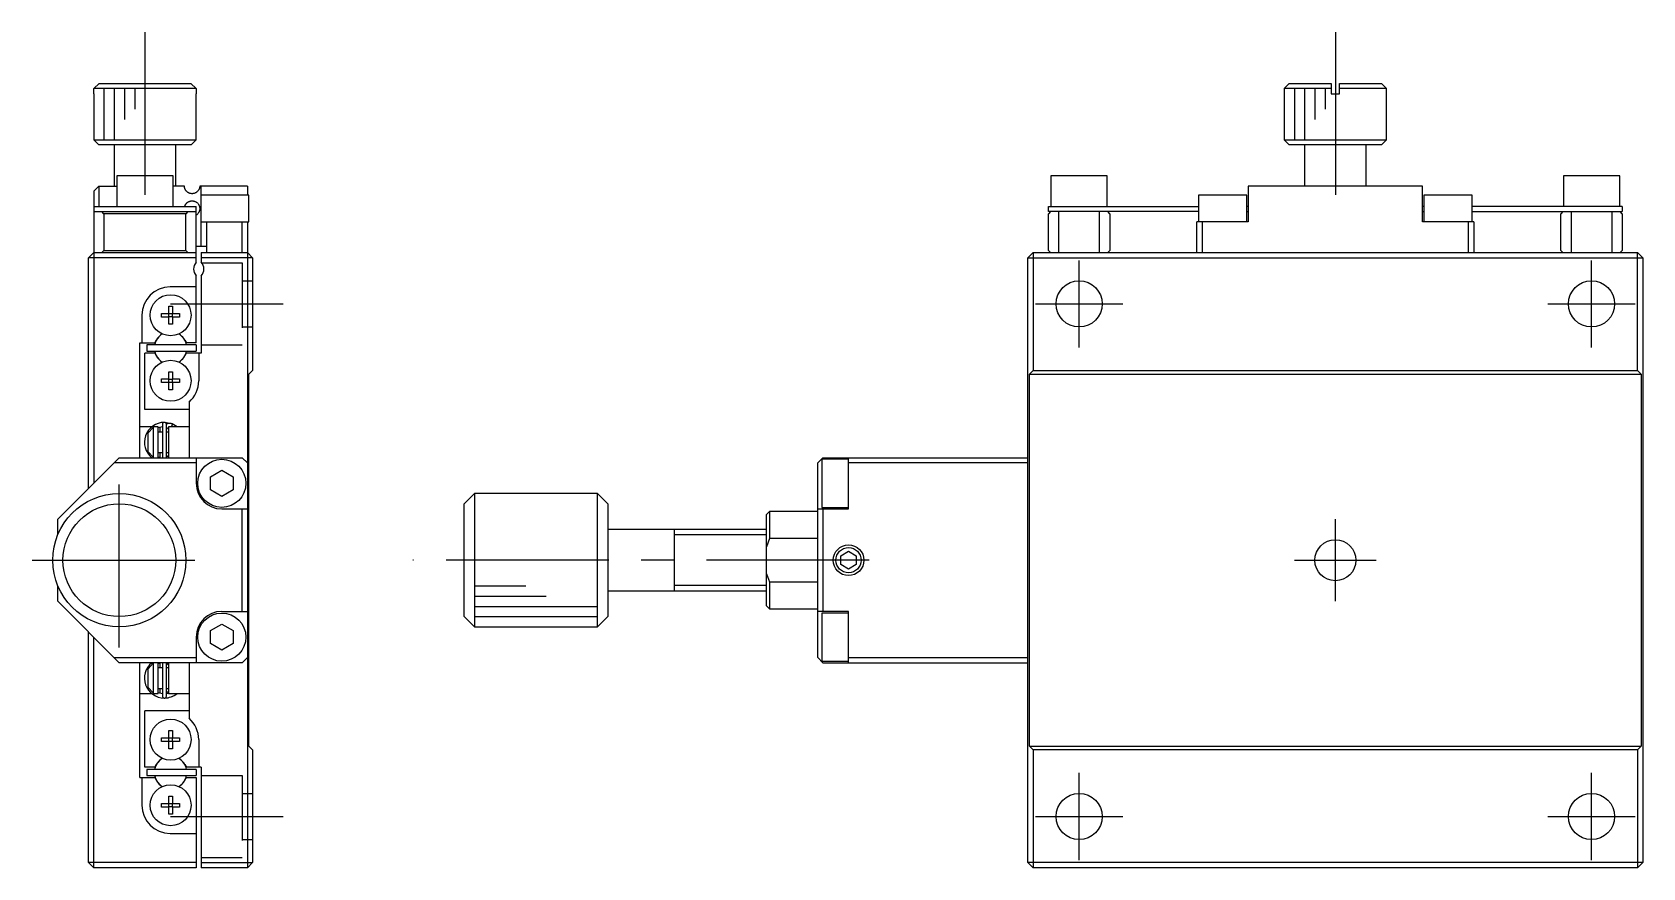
# Model space of a CAD drawing. Extents: x 0 to 331, y -8 to 200.
# Drawn here: x 174 to 331.2, y 65.5 to 147 of the extents above; entities that cross this region are included whole.
import ezdxf

# ---------------------------------------------------------------- set-up
doc = ezdxf.new("R2010")
doc.units = 0
doc.header["$LTSCALE"] = 0.5
doc.linetypes.add('CENTER', pattern=[50.8, 31.75, -6.35, 6.35, -6.35])
doc.linetypes.add('DASHED', pattern=[19.05, 12.7, -6.35])
for name, color, linetype in [('MSM_CENTER', 1, 'CENTER'), ('MSM_CONTINUOUS', 7, 'CONTINUOUS'), ('MSM_DASHED', 4, 'DASHED'), ('MSM_NARROW', 5, 'CONTINUOUS')]:
    doc.layers.add(name, color=color, linetype=linetype)

msp = doc.modelspace()

# ---------------------------------------------------------------- linework, layer by layer
at = {"layer": 'MSM_CENTER'}
for p, q in [((185, 147), (185, 131)), ((301.155071, 147), (301.155071, 130)), ((276.155071, 116.25), (276.155071, 124.75)), ((326.155071, 116.25), (326.155071, 124.75)), ((187.5, 120.5), (198.5, 120.5)), ((271.905071, 120.5), (280.405071, 120.5)), ((321.905071, 120.5), (330.405071, 120.5)), ((182.5, 87), (182.5, 104)), ((301.155071, 91.5), (301.155071, 99.5)), ((174, 95.5), (191, 95.5)), ((255.655071, 95.5), (211.155071, 95.5)), ((297.155071, 95.5), (305.155071, 95.5)), ((276.155071, 66.25), (276.155071, 74.75)), ((326.155071, 66.25), (326.155071, 74.75)), ((187.5, 70.5), (198.5, 70.5)), ((271.905071, 70.5), (280.405071, 70.5)), ((321.905071, 70.5), (330.405071, 70.5))]:
    msp.add_line(p, q, dxfattribs=at)
at = {"layer": 'MSM_CONTINUOUS'}
for p, q in [((180.016026, 141.5), (180.517813, 142)), ((189.983974, 141.5), (180.016026, 141.5)), ((180.016026, 141), (180.016026, 141.5)), ((180.517813, 142), (189.482187, 142)), ((189.482187, 142), (189.983974, 141.5)), ((189.983974, 141.5), (189.983974, 141)), ((296.655071, 142), (296.155071, 141.5)), ((300.755071, 141.5), (296.155071, 141.5)), ((296.155071, 141.5), (296.155071, 136.5)), ((296.655071, 142), (300.755071, 142)), ((300.755071, 142), (300.755071, 141)), ((301.555071, 141), (301.555071, 142)), ((301.555071, 142), (305.655071, 142)), ((306.155071, 141.5), (301.555071, 141.5)), ((306.155071, 141.5), (305.655071, 142)), ((306.155071, 136.5), (306.155071, 141.5)), ((180, 141), (180.016026, 141)), ((180, 141), (180, 136.5)), ((189.983974, 141), (190, 141)), ((190, 136.5), (190, 141)), ((300.755071, 141), (301.555071, 141)), ((180, 136.5), (190, 136.5)), ((180, 136.5), (180.5, 136)), ((189.5, 136), (180.5, 136)), ((182, 136), (182, 132)), ((188, 132), (188, 136)), ((189.5, 136), (190, 136.5)), ((296.155071, 136.5), (306.155071, 136.5)), ((296.155071, 136.5), (296.655071, 136)), ((305.655071, 136), (296.655071, 136)), ((298.155071, 136), (298.155071, 132)), ((304.155071, 132), (304.155071, 136)), ((305.655071, 136), (306.155071, 136.5)), ((187.75, 133), (182.25, 133)), ((182.25, 133), (182.25, 130)), ((187.75, 130), (187.75, 133)), ((278.905071, 133), (273.405071, 133)), ((273.405071, 133), (273.405071, 130)), ((278.905071, 130), (278.905071, 133)), ((328.905071, 133), (323.405071, 133)), ((323.405071, 133), (323.405071, 130)), ((328.905071, 130), (328.905071, 133)), ((180.5, 132), (180, 131.5)), ((180, 131.5), (180, 103)), ((180.5, 132), (180.5, 130)), ((180.5, 132), (182.25, 132)), ((188.85, 132), (187.75, 132)), ((188.850794, 131.965506), (188.85, 132)), ((188.853171, 131.931104), (188.850794, 131.965506)), ((188.857074, 131.89724), (188.853171, 131.931104)), ((188.8625, 131.863642), (188.857074, 131.89724)), ((188.866837, 131.841975), (188.8625, 131.863642)), ((188.871802, 131.820479), (188.866837, 131.841975)), ((188.878934, 131.793696), (188.871802, 131.820479)), ((188.887029, 131.767253), (188.878934, 131.793696)), ((188.89606, 131.741218), (188.887029, 131.767253)), ((188.905828, 131.716057), (188.89606, 131.741218)), ((188.916457, 131.691346), (188.905828, 131.716057)), ((188.92791, 131.66714), (188.916457, 131.691346)), ((188.937375, 131.648676), (188.92791, 131.66714)), ((188.94731, 131.630548), (188.937375, 131.648676)), ((188.959594, 131.609642), (188.94731, 131.630548)), ((188.972486, 131.589238), (188.959594, 131.609642)), ((188.98595, 131.569369), (188.972486, 131.589238)), ((189.006881, 131.54097), (188.98595, 131.569369)), ((189.028919, 131.513824), (189.006881, 131.54097)), ((189.047706, 131.492586), (189.028919, 131.513824)), ((189.067125, 131.472228), (189.047706, 131.492586)), ((189.08711, 131.452785), (189.067125, 131.472228)), ((189.105346, 131.436247), (189.08711, 131.452785)), ((189.123958, 131.420445), (189.105346, 131.436247)), ((189.150024, 131.399983), (189.123958, 131.420445)), ((189.176639, 131.380916), (189.150024, 131.399983)), ((189.203462, 131.363402), (189.176639, 131.380916)), ((189.196002, 130.431888), (189.227107, 130.450729)), ((189.230656, 131.347248), (189.203462, 131.363402)), ((189.227107, 130.450729), (189.258593, 130.467788)), ((189.257834, 131.3326), (189.230656, 131.347248)), ((189.285229, 131.319251), (189.257834, 131.3326)), ((189.258593, 130.467788), (189.282655, 130.479553)), ((189.282655, 130.479553), (189.306837, 130.49033)), ((189.312545, 131.307274), (189.285229, 131.319251)), ((189.306837, 130.49033), (189.337942, 130.502726)), ((189.339949, 131.296527), (189.312545, 131.307274)), ((189.337942, 130.502726), (189.369107, 130.513574)), ((189.361196, 131.289034), (189.339949, 131.296527)), ((189.382437, 131.282249), (189.361196, 131.289034)), ((189.369107, 130.513574), (189.400231, 130.522906)), ((189.413295, 131.273611), (189.382437, 131.282249)), ((189.400231, 130.522906), (189.4388, 130.532471)), ((189.444044, 131.266395), (189.413295, 131.273611)), ((189.4388, 130.532471), (189.477103, 130.539862)), ((189.474603, 131.260557), (189.444044, 131.266395)), ((189.519514, 131.254331), (189.474603, 131.260557)), ((189.477103, 130.539862), (189.511271, 130.544733)), ((189.511271, 130.544733), (189.545078, 130.547986)), ((189.563777, 131.250875), (189.519514, 131.254331)), ((189.545078, 130.547986), (189.578636, 130.549696)), ((189.603111, 131.250006), (189.563777, 131.250875)), ((189.578636, 130.549696), (189.622321, 130.549668)), ((189.631812, 131.250675), (189.603111, 131.250006)), ((189.622321, 130.549668), (189.66535, 130.547147)), ((189.673857, 131.253645), (189.631812, 131.250675)), ((189.66535, 130.547147), (189.707375, 130.542274)), ((189.714922, 131.258857), (189.673857, 131.253645)), ((189.707375, 130.542274), (189.748815, 130.535088)), ((189.767441, 131.26893), (189.714922, 131.258857)), ((189.748815, 130.535088), (189.789115, 130.525765)), ((189.818068, 131.282402), (189.767441, 131.26893)), ((189.789115, 130.525765), (189.828666, 130.514291)), ((189.866024, 131.298764), (189.818068, 131.282402)), ((189.828666, 130.514291), (189.866984, 130.50087)), ((189.912036, 131.317993), (189.866024, 131.298764)), ((189.866984, 130.50087), (189.904227, 130.485526)), ((189.904227, 130.485526), (189.949866, 130.463396)), ((189.955619, 131.33967), (189.912036, 131.317993)), ((189.949866, 130.463396), (189.993655, 130.438386)), ((189.997259, 131.363851), (189.955619, 131.33967)), ((190.035773, 131.389588), (189.997259, 131.363851)), ((190.072448, 131.417511), (190.035773, 131.389588)), ((190.107013, 131.447335), (190.072448, 131.417511)), ((190.139764, 131.479275), (190.107013, 131.447335)), ((190.170378, 131.512998), (190.139764, 131.479275)), ((190.199195, 131.548928), (190.170378, 131.512998)), ((190.225957, 131.586862), (190.199195, 131.548928)), ((190.25088, 131.627367), (190.225957, 131.586862)), ((190.264734, 131.652677), (190.25088, 131.627367)), ((190.277896, 131.679122), (190.264734, 131.652677)), ((190.290319, 131.706812), (190.277896, 131.679122)), ((190.299022, 131.728203), (190.290319, 131.706812)), ((190.307278, 131.750461), (190.299022, 131.728203)), ((190.315036, 131.773658), (190.307278, 131.750461)), ((190.322248, 131.797867), (190.315036, 131.773658)), ((190.326756, 131.814727), (190.322248, 131.797867)), ((190.330973, 131.832135), (190.326756, 131.814727)), ((190.334868, 131.850104), (190.330973, 131.832135)), ((190.337492, 131.863601), (190.334868, 131.850104)), ((190.339916, 131.877432), (190.337492, 131.863601)), ((190.342122, 131.891581), (190.339916, 131.877432)), ((190.34409, 131.906031), (190.342122, 131.891581)), ((190.34542, 131.917282), (190.34409, 131.906031)), ((190.346595, 131.928746), (190.34542, 131.917282)), ((190.347607, 131.940388), (190.346595, 131.928746)), ((190.348451, 131.95217), (190.347607, 131.940388)), ((190.349119, 131.964059), (190.348451, 131.95217)), ((190.349604, 131.976017), (190.349119, 131.964059)), ((190.3499, 131.988009), (190.349604, 131.976017)), ((190.35, 132), (190.3499, 131.988009)), ((195, 132), (190.35, 132)), ((195.15, 131.1), (190.45, 131.1)), ((190.45, 131.1), (190.45, 128.5)), ((190.5, 131.1), (190.5, 132)), ((195, 132), (195, 131.1)), ((195.15, 128.5), (195.15, 131.1)), ((292.505071, 131.1), (287.805071, 131.1)), ((287.805071, 131.1), (287.805071, 128.5)), ((292.505071, 128.5), (292.505071, 131.1)), ((309.655071, 132), (292.655071, 132)), ((292.655071, 132), (292.655071, 128.5)), ((309.655071, 128.5), (309.655071, 132)), ((314.505071, 131.1), (309.805071, 131.1)), ((309.805071, 131.1), (309.805071, 128.5)), ((314.505071, 128.5), (314.505071, 131.1)), ((180, 130), (190, 130)), ((180, 129.5), (190, 129.5)), ((181, 129.3), (180.8, 129.5)), ((189, 129.3), (181, 129.3)), ((181, 129.3), (181, 125.7)), ((188.877158, 130), (188.884773, 130.025719)), ((188.884773, 130.025719), (188.89328, 130.051087)), ((188.89328, 130.051087), (188.902649, 130.076046)), ((188.902649, 130.076046), (188.912046, 130.098695)), ((188.912046, 130.098695), (188.922144, 130.120953)), ((188.922144, 130.120953), (188.932914, 130.142777)), ((188.932914, 130.142777), (188.945711, 130.166612)), ((188.945711, 130.166612), (188.959293, 130.189862)), ((188.959293, 130.189862), (188.973612, 130.212478)), ((188.973612, 130.212478), (188.988172, 130.233781)), ((188.988172, 130.233781), (189.003367, 130.254453)), ((189.2, 129.5), (189, 129.3)), ((189, 125.7), (189, 129.3)), ((189.003367, 130.254453), (189.01915, 130.274461)), ((189.01915, 130.274461), (189.041865, 130.300984)), ((189.041865, 130.300984), (189.065548, 130.326176)), ((189.065548, 130.326176), (189.083703, 130.344)), ((189.083703, 130.344), (189.102303, 130.361067)), ((189.102303, 130.361067), (189.121298, 130.37736)), ((189.121298, 130.37736), (189.143162, 130.39481)), ((189.143162, 130.39481), (189.165433, 130.41127)), ((189.165433, 130.41127), (189.196002, 130.431888)), ((189.993655, 130.438386), (190.035309, 130.410742)), ((190, 124.561438), (190, 130)), ((190.00767, 129.170471), (190.000159, 129.165671)), ((190.048865, 129.19915), (190.00767, 129.170471)), ((190.035309, 130.410742), (190.075286, 130.380176)), ((190.087451, 129.230006), (190.048865, 129.19915)), ((190.075286, 130.380176), (190.113069, 130.347047)), ((190.123917, 129.263334), (190.087451, 129.230006)), ((190.113069, 130.347047), (190.149069, 130.310908)), ((190.15787, 129.298717), (190.123917, 129.263334)), ((190.149069, 130.310908), (190.182804, 130.272059)), ((190.189733, 129.336626), (190.15787, 129.298717)), ((190.182804, 130.272059), (190.214433, 130.230084)), ((190.219311, 129.376971), (190.189733, 129.336626)), ((190.214433, 130.230084), (190.233089, 130.202117)), ((190.238004, 129.405725), (190.219311, 129.376971)), ((190.233089, 130.202117), (190.250832, 130.17272)), ((190.255703, 129.435921), (190.238004, 129.405725)), ((190.250832, 130.17272), (190.267582, 130.14181)), ((190.268991, 129.460948), (190.255703, 129.435921)), ((190.267582, 130.14181), (190.283341, 130.109104)), ((190.28161, 129.487089), (190.268991, 129.460948)), ((190.293516, 129.514455), (190.28161, 129.487089)), ((190.283341, 130.109104), (190.290783, 130.092094)), ((190.290783, 130.092094), (190.297936, 130.074563)), ((190.302732, 129.537946), (190.293516, 129.514455)), ((190.297936, 130.074563), (190.307074, 130.050101)), ((190.311401, 129.562486), (190.302732, 129.537946)), ((190.307074, 130.050101), (190.315618, 130.024488)), ((190.319462, 129.588166), (190.311401, 129.562486)), ((190.315618, 130.024488), (190.323495, 129.997624)), ((190.324202, 129.604979), (190.319462, 129.588166)), ((190.323495, 129.997624), (190.327212, 129.983475)), ((190.328667, 129.622387), (190.324202, 129.604979)), ((190.327212, 129.983475), (190.330725, 129.968943)), ((190.33282, 129.640383), (190.328667, 129.622387)), ((190.330725, 129.968943), (190.334015, 129.95402)), ((190.336622, 129.658964), (190.33282, 129.640383)), ((190.334015, 129.95402), (190.336662, 129.940808)), ((190.340032, 129.678126), (190.336622, 129.658964)), ((190.336662, 129.940808), (190.339122, 129.927251)), ((190.339122, 129.927251), (190.341377, 129.91337)), ((190.343013, 129.697864), (190.340032, 129.678126)), ((190.341377, 129.91337), (190.343408, 129.89919)), ((190.344639, 129.710507), (190.343013, 129.697864)), ((190.343408, 129.89919), (190.345197, 129.884734)), ((190.346072, 129.723411), (190.344639, 129.710507)), ((190.345197, 129.884734), (190.346724, 129.870024)), ((190.3473, 129.736533), (190.346072, 129.723411)), ((190.346724, 129.870024), (190.347695, 129.858695)), ((190.348312, 129.749828), (190.3473, 129.736533)), ((190.347695, 129.858695), (190.3485, 129.847191)), ((190.349096, 129.763254), (190.348312, 129.749828)), ((190.3485, 129.847191), (190.349135, 129.835554)), ((190.34964, 129.776766), (190.349096, 129.763254)), ((190.349135, 129.835554), (190.349596, 129.823823)), ((190.349596, 129.823823), (190.349881, 129.812039)), ((190.349907, 129.78847), (190.34964, 129.776766)), ((190.349881, 129.812039), (190.349986, 129.800241)), ((190.349986, 129.800241), (190.349907, 129.78847)), ((273.155071, 129.5), (273.155071, 130)), ((273.155071, 130), (287.805071, 130)), ((273.355071, 129.5), (273.155071, 129.3)), ((287.805071, 129.5), (273.155071, 129.5)), ((273.155071, 125.7), (273.155071, 129.3)), ((274.155071, 129.5), (274.155071, 125.5)), ((278.155071, 125.5), (278.155071, 129.5)), ((279.155071, 129.3), (278.955071, 129.5)), ((279.155071, 129.3), (279.155071, 125.7)), ((292.655071, 130), (292.505071, 130)), ((292.505071, 129.5), (292.655071, 129.5)), ((309.805071, 130), (309.655071, 130)), ((309.655071, 129.5), (309.805071, 129.5)), ((329.155071, 130), (314.505071, 130)), ((314.505071, 129.5), (329.155071, 129.5)), ((323.355071, 129.5), (323.155071, 129.3)), ((323.155071, 125.7), (323.155071, 129.3)), ((324.155071, 129.5), (324.155071, 125.5)), ((328.155071, 125.5), (328.155071, 129.5)), ((329.155071, 129.3), (328.955071, 129.5)), ((329.155071, 130), (329.155071, 129.5)), ((329.155071, 129.3), (329.155071, 125.7)), ((190.45, 128.5), (195.15, 128.5)), ((190.5, 126.1), (190.5, 128.5)), ((191, 128.5), (191, 125.5)), ((194.5, 125.5), (194.5, 128.5)), ((195, 128.5), (195, 65.5)), ((287.655071, 125.5), (287.655071, 128.5)), ((292.655071, 128.5), (287.655071, 128.5)), ((288.155071, 128.5), (288.155071, 125.5)), ((314.655071, 128.5), (309.655071, 128.5)), ((314.155071, 125.5), (314.155071, 128.5)), ((314.655071, 128.5), (314.655071, 125.5)), ((191, 126.1), (190, 126.1)), ((180, 125.5), (179.5, 125)), ((190, 125), (179.5, 125)), ((179.5, 102.5), (179.5, 125)), ((180, 125.5), (190, 125.5)), ((180.8, 125.5), (181, 125.7)), ((181, 125.7), (189, 125.7)), ((189, 125.7), (189.2, 125.5)), ((190.5, 125.5), (190.5, 124.561438)), ((190.5, 125.5), (195, 125.5)), ((195.5, 125), (190.5, 125)), ((195, 125.5), (195.5, 125)), ((195.5, 125), (195.5, 114)), ((271.655071, 125.5), (271.155071, 125)), ((271.155071, 66), (271.155071, 125)), ((271.155071, 125), (331.155071, 125)), ((271.655071, 125.5), (271.655071, 114)), ((271.655071, 125.5), (330.655071, 125.5)), ((273.155071, 125.7), (273.355071, 125.5)), ((278.955071, 125.5), (279.155071, 125.7)), ((323.155071, 125.7), (323.355071, 125.5)), ((328.955071, 125.5), (329.155071, 125.7)), ((330.655071, 114), (330.655071, 125.5)), ((331.155071, 125), (330.655071, 125.5)), ((331.155071, 125), (331.155071, 66)), ((190, 116.7), (190, 123.238562)), ((190.5, 123.238562), (190.5, 115.7)), ((190, 122.15), (187.45, 122.15)), ((186.613639, 119.22), (186.613639, 119.58)), ((186.613639, 119.58), (187.32, 119.58)), ((187.32, 120.286361), (187.68, 120.286361)), ((187.32, 119.58), (187.32, 120.286361)), ((187.330372, 119.569628), (187.32, 119.58)), ((187.330372, 119.230372), (187.330372, 119.569628)), ((187.330372, 119.569628), (187.669628, 119.569628)), ((187.669628, 119.569628), (187.68, 119.58)), ((187.669628, 119.569628), (187.669628, 119.230372)), ((187.68, 120.286361), (187.68, 119.58)), ((187.68, 119.58), (188.386361, 119.58)), ((188.386361, 119.58), (188.386361, 119.22)), ((184.7, 119.4), (184.7, 116.7)), ((187.32, 119.22), (186.613639, 119.22)), ((187.330372, 119.230372), (187.32, 119.22)), ((187.32, 118.513639), (187.32, 119.22)), ((187.68, 118.513639), (187.32, 118.513639)), ((187.669628, 119.230372), (187.330372, 119.230372)), ((187.669628, 119.230372), (187.68, 119.22)), ((187.68, 119.22), (187.68, 118.513639)), ((188.386361, 119.22), (187.68, 119.22)), ((184.5, 116.7), (185.949194, 116.7)), ((184.5, 105.5), (184.5, 116.7)), ((185.2, 116.5), (185.2, 115.9)), ((190, 116.5), (185.2, 116.5)), ((185.949194, 116.7), (186.09936, 116.960095)), ((188.90064, 116.960095), (189.050806, 116.7)), ((190, 116.7), (189.050806, 116.7)), ((190, 116.5), (190, 115.9)), ((185, 110.2), (185, 115.7)), ((185.949194, 115.7), (185, 115.7)), ((185.2, 115.9), (190, 115.9)), ((185.949194, 115.7), (186.09936, 115.439905)), ((188.90064, 115.439905), (189.050806, 115.7)), ((190.5, 115.7), (189.050806, 115.7)), ((190.25, 115.7), (190.25, 113)), ((186.613639, 112.82), (186.613639, 113.18)), ((186.613639, 113.18), (187.32, 113.18)), ((187.32, 113.886361), (187.68, 113.886361)), ((187.32, 113.18), (187.32, 113.886361)), ((187.330372, 113.169628), (187.32, 113.18)), ((187.330372, 113.169628), (187.669628, 113.169628)), ((187.330372, 112.830372), (187.330372, 113.169628)), ((187.669628, 113.169628), (187.68, 113.18)), ((187.669628, 113.169628), (187.669628, 112.830372)), ((187.68, 113.886361), (187.68, 113.18)), ((187.68, 113.18), (188.386361, 113.18)), ((188.386361, 113.18), (188.386361, 112.82)), ((195.15, 113.65), (195.5, 114)), ((195.15, 77.35), (195.15, 113.65)), ((271.305071, 113.65), (271.655071, 114)), ((271.305071, 77.35), (271.305071, 113.65)), ((271.305071, 113.65), (331.005071, 113.65)), ((271.655071, 114), (330.655071, 114)), ((330.655071, 114), (331.005071, 113.65)), ((331.005071, 113.65), (331.005071, 77.35)), ((187.32, 112.82), (186.613639, 112.82)), ((187.330372, 112.830372), (187.32, 112.82)), ((187.32, 112.113639), (187.32, 112.82)), ((187.68, 112.113639), (187.32, 112.113639)), ((187.669628, 112.830372), (187.330372, 112.830372)), ((187.669628, 112.830372), (187.68, 112.82)), ((187.68, 112.82), (187.68, 112.113639)), ((188.386361, 112.82), (187.68, 112.82)), ((189.3, 110.2), (185, 110.2)), ((189.3, 110.920938), (189.3, 105.5)), ((185.663431, 108.5), (184.5, 108.5)), ((185.3, 107.9201), (185.8, 108.449247)), ((185.663941, 108.5), (185.663826, 108.5)), ((185.8, 108.5), (185.8, 105.5)), ((186.3, 108.5), (185.8, 108.5)), ((186.299845, 108.43522), (186.704977, 108.543682)), ((186.3, 105.5), (186.3, 108.5)), ((186.488643, 108.5), (186.488328, 108.5)), ((186.488957, 108.5), (186.48885, 108.5)), ((186.489517, 108.5), (186.489081, 108.5)), ((186.5, 108.5), (186.489601, 108.5)), ((186.5, 108), (186.5, 108.5)), ((186.705, 108.75), (186.705, 105.5)), ((187.615052, 108.807695), (186.927589, 108.943656)), ((187.101111, 108.777317), (187.093453, 108.773625)), ((187.095, 105.5), (187.095, 108.75)), ((187.132458, 108.791245), (187.101111, 108.777317)), ((187.164449, 108.803587), (187.132458, 108.791245)), ((187.197004, 108.814314), (187.164449, 108.803587)), ((187.230043, 108.823399), (187.197004, 108.814314)), ((187.263487, 108.830822), (187.230043, 108.823399)), ((187.297254, 108.836564), (187.263487, 108.830822)), ((187.296434, 108.436597), (187.299979, 108.437829)), ((187.33126, 108.840611), (187.297254, 108.836564)), ((187.3, 108.5), (187.3, 105.5)), ((189.3, 108.5), (187.3, 108.5)), ((187.365423, 108.842953), (187.33126, 108.840611)), ((187.399659, 108.843585), (187.365423, 108.842953)), ((187.433885, 108.842506), (187.399659, 108.843585)), ((187.468017, 108.839716), (187.433885, 108.842506)), ((187.501972, 108.835224), (187.468017, 108.839716)), ((187.535666, 108.829039), (187.501972, 108.835224)), ((187.569018, 108.821176), (187.535666, 108.829039)), ((187.570662, 108.51164), (187.564512, 108.5)), ((187.601945, 108.811653), (187.569018, 108.821176)), ((187.57692, 108.523893), (187.570662, 108.51164)), ((187.674258, 108.782272), (187.575042, 108.499975)), ((187.583247, 108.53668), (187.57692, 108.523893)), ((187.589603, 108.549923), (187.583247, 108.53668)), ((187.595948, 108.563538), (187.589603, 108.549923)), ((187.602244, 108.577439), (187.595948, 108.563538)), ((187.634364, 108.800494), (187.601945, 108.811653)), ((187.608449, 108.591539), (187.602244, 108.577439)), ((187.614525, 108.60575), (187.608449, 108.591539)), ((187.620434, 108.619982), (187.614525, 108.60575)), ((187.626138, 108.634145), (187.620434, 108.619982)), ((187.631603, 108.648151), (187.626138, 108.634145)), ((187.636793, 108.661913), (187.631603, 108.648151)), ((187.664531, 108.78844), (187.634364, 108.800494)), ((187.641676, 108.675342), (187.636793, 108.661913)), ((187.646221, 108.688356), (187.641676, 108.675342)), ((187.6504, 108.700872), (187.646221, 108.688356)), ((187.654187, 108.712811), (187.6504, 108.700872)), ((187.657557, 108.7241), (187.654187, 108.712811)), ((187.66049, 108.734666), (187.657557, 108.7241)), ((187.662967, 108.744443), (187.66049, 108.734666)), ((187.664972, 108.75337), (187.662967, 108.744443)), ((187.66318, 108.788725), (187.66514, 108.788104)), ((188.136031, 108.500123), (187.664086, 108.787581)), ((187.666493, 108.761391), (187.664972, 108.75337)), ((187.66514, 108.788104), (187.666614, 108.786358)), ((187.667521, 108.768456), (187.666493, 108.761391)), ((187.666614, 108.786358), (187.667594, 108.783499)), ((187.668049, 108.77452), (187.667521, 108.768456)), ((187.667594, 108.783499), (187.668073, 108.779545)), ((187.668073, 108.779545), (187.668049, 108.77452)), ((187.673188, 108.783663), (187.674258, 108.782272)), ((185.3, 106.0799), (185.3, 107.9201)), ((186.705, 108), (186.3, 108)), ((187.095, 108.148501), (187.095334, 108.162726)), ((187.3, 108), (187.095, 108)), ((187.095334, 108.162726), (187.096394, 108.177706)), ((187.096394, 108.177706), (187.098177, 108.192615)), ((187.098177, 108.192615), (187.100681, 108.207419)), ((187.100681, 108.207419), (187.103898, 108.222082)), ((187.103898, 108.222082), (187.107822, 108.23657)), ((187.107822, 108.23657), (187.112445, 108.25085)), ((187.112445, 108.25085), (187.117756, 108.264887)), ((187.117756, 108.264887), (187.123743, 108.278647)), ((187.123743, 108.278647), (187.130394, 108.292099)), ((187.130394, 108.292099), (187.137694, 108.305209)), ((187.137694, 108.305209), (187.145628, 108.317947)), ((187.145628, 108.317947), (187.154176, 108.33028)), ((187.154176, 108.33028), (187.163321, 108.342179)), ((187.163321, 108.342179), (187.173043, 108.353614)), ((187.173043, 108.353614), (187.183319, 108.364555)), ((187.183319, 108.364555), (187.194126, 108.374976)), ((187.194126, 108.374976), (187.205439, 108.384849)), ((187.205439, 108.384849), (187.217232, 108.394147)), ((187.217232, 108.394147), (187.229478, 108.402848)), ((187.229478, 108.402848), (187.242147, 108.410926)), ((187.242147, 108.410926), (187.255209, 108.41836)), ((187.255209, 108.41836), (187.268634, 108.425129)), ((187.268634, 108.425129), (187.282386, 108.431214)), ((187.282386, 108.431214), (187.296434, 108.436597)), ((182.5, 105.5), (176.5, 99.5)), ((182.5, 105.5), (194.5, 105.5)), ((185.8, 105.557999), (185.3, 106.087145)), ((186.487586, 105.499909), (186.299839, 105.564446)), ((186.3, 106), (186.705, 106)), ((186.5, 105.5), (186.5, 106)), ((187.095, 106), (187.3, 106)), ((187.095076, 105.844804), (187.095, 105.851499)), ((187.095771, 105.8298), (187.095076, 105.844804)), ((187.097193, 105.814844), (187.095771, 105.8298)), ((187.099338, 105.799973), (187.097193, 105.814844)), ((187.102202, 105.785221), (187.099338, 105.799973)), ((187.10578, 105.770622), (187.102202, 105.785221)), ((187.110063, 105.756213), (187.10578, 105.770622)), ((187.115043, 105.742026), (187.110063, 105.756213)), ((187.120709, 105.728097), (187.115043, 105.742026)), ((187.12705, 105.714458), (187.120709, 105.728097)), ((187.134052, 105.701143), (187.12705, 105.714458)), ((187.1417, 105.688186), (187.134052, 105.701143)), ((187.149977, 105.675617), (187.1417, 105.688186)), ((187.158864, 105.663468), (187.149977, 105.675617)), ((187.168343, 105.651771), (187.158864, 105.663468)), ((187.178391, 105.640556), (187.168343, 105.651771)), ((187.188986, 105.629851), (187.178391, 105.640556)), ((187.200103, 105.619684), (187.188986, 105.629851)), ((187.211716, 105.610083), (187.200103, 105.619684)), ((187.223797, 105.601074), (187.211716, 105.610083)), ((187.236317, 105.59268), (187.223797, 105.601074)), ((187.249246, 105.584926), (187.236317, 105.59268)), ((187.262552, 105.577833), (187.249246, 105.584926)), ((187.276201, 105.57142), (187.262552, 105.577833)), ((187.290159, 105.565707), (187.276201, 105.57142)), ((187.299975, 105.562173), (187.290159, 105.565707)), ((190, 105.5), (190, 103)), ((195, 105), (194.5, 105.5)), ((251.155071, 105.5), (250.655071, 105)), ((251.055071, 105.35), (251.055071, 100.65)), ((253.655071, 105.35), (251.055071, 105.35)), ((251.155071, 105.5), (271.155071, 105.5)), ((253.655071, 100.5), (253.655071, 105.5)), ((190, 105), (182, 105)), ((191.4, 103.635085), (192.5, 104.270171)), ((192.5, 104.270171), (193.6, 103.635085)), ((250.655071, 86), (250.655071, 105)), ((271.155071, 105), (253.655071, 105)), ((191.4, 102.364915), (191.4, 103.635085)), ((192.5, 101.729829), (191.4, 102.364915)), ((193.6, 102.364915), (192.5, 101.729829)), ((193.6, 103.635085), (193.6, 102.364915)), ((217.155071, 102), (216.155071, 101)), ((216.155071, 90), (216.155071, 101)), ((217.155071, 102), (217.155071, 89)), ((229.155071, 102), (217.155071, 102)), ((229.155071, 89), (229.155071, 102)), ((230.155071, 101), (229.155071, 102)), ((230.155071, 101), (230.155071, 90)), ((251.055071, 100.65), (253.655071, 100.65)), ((176.5, 98), (176.5, 99.5)), ((192.5, 100.5), (195, 100.5)), ((194.5, 90.5), (194.5, 100.5)), ((245.955071, 100.25), (245.655071, 99.95)), ((245.655071, 91.05), (245.655071, 99.95)), ((245.955071, 100.25), (245.955071, 97.62132)), ((250.655071, 100.25), (245.955071, 100.25)), ((250.655071, 100.5), (253.655071, 100.5)), ((251.155071, 100.5), (251.155071, 90.5)), ((245.655051, 98.5), (230.155071, 98.5)), ((236.655071, 98.500005), (236.655071, 92.499995)), ((245.955071, 97.62132), (245.655071, 96.819091)), ((250.655071, 97.62132), (245.955071, 97.62132)), ((252.905071, 95.933013), (253.655071, 96.366025)), ((252.905071, 95.066987), (252.905071, 95.933013)), ((253.655071, 96.366025), (254.405071, 95.933013)), ((254.405071, 95.933013), (254.405071, 95.066987)), ((253.655071, 94.633975), (252.905071, 95.066987)), ((254.405071, 95.066987), (253.655071, 94.633975)), ((176.5, 91.5), (176.5, 93)), ((245.655071, 94.180909), (245.955071, 93.37868)), ((245.955071, 93.37868), (245.955071, 90.75)), ((245.955071, 93.37868), (250.655071, 93.37868)), ((176.5, 91.5), (182.5, 85.5)), ((230.155071, 92.5), (245.655051, 92.5)), ((192.5, 90.5), (195, 90.5)), ((216.155071, 90), (217.155071, 89)), ((229.155071, 89), (230.155071, 90)), ((245.655071, 91.05), (245.955071, 90.75)), ((245.955071, 90.75), (250.655071, 90.75)), ((253.655071, 90.5), (250.655071, 90.5)), ((251.055071, 90.35), (251.055071, 85.65)), ((253.655071, 90.35), (251.055071, 90.35)), ((253.655071, 85.5), (253.655071, 90.5)), ((179.5, 66), (179.5, 88.5)), ((191.4, 88.635085), (192.5, 89.270171)), ((191.4, 87.364915), (191.4, 88.635085)), ((192.5, 89.270171), (193.6, 88.635085)), ((193.6, 88.635085), (193.6, 87.364915)), ((217.155071, 89), (229.155071, 89)), ((180, 65.5), (180, 88)), ((190, 88), (190, 85.5)), ((192.5, 86.729829), (191.4, 87.364915)), ((193.6, 87.364915), (192.5, 86.729829)), ((182, 86), (190, 86)), ((194.5, 85.5), (182.5, 85.5)), ((184.5, 74.3), (184.5, 85.5)), ((185.3, 84.9201), (185.8, 85.449247)), ((185.3, 83.0799), (185.3, 84.9201)), ((185.8, 85.5), (185.8, 82.5)), ((186.299845, 85.43522), (186.48856, 85.500318)), ((186.3, 82.5), (186.3, 85.5)), ((186.705, 85), (186.3, 85)), ((186.5, 85), (186.5, 85.5)), ((186.705, 85.5), (186.705, 82.25)), ((187.095, 82.25), (187.095, 85.5)), ((187.095, 85.148501), (187.095334, 85.162726)), ((187.3, 85), (187.095, 85)), ((187.095334, 85.162726), (187.096394, 85.177706)), ((187.096394, 85.177706), (187.098177, 85.192615)), ((187.098177, 85.192615), (187.100681, 85.207419)), ((187.100681, 85.207419), (187.103898, 85.222082)), ((187.103898, 85.222082), (187.107822, 85.23657)), ((187.107822, 85.23657), (187.112445, 85.25085)), ((187.112445, 85.25085), (187.117756, 85.264887)), ((187.117756, 85.264887), (187.123743, 85.278647)), ((187.123743, 85.278647), (187.130394, 85.292099)), ((187.130394, 85.292099), (187.137694, 85.305209)), ((187.137694, 85.305209), (187.145628, 85.317947)), ((187.145628, 85.317947), (187.154176, 85.33028)), ((187.154176, 85.33028), (187.163321, 85.342179)), ((187.163321, 85.342179), (187.173043, 85.353614)), ((187.173043, 85.353614), (187.183319, 85.364555)), ((187.183319, 85.364555), (187.194126, 85.374976)), ((187.194126, 85.374976), (187.205439, 85.384849)), ((187.205439, 85.384849), (187.217232, 85.394147)), ((187.217232, 85.394147), (187.229478, 85.402848)), ((187.229478, 85.402848), (187.242147, 85.410926)), ((187.242147, 85.410926), (187.255209, 85.41836)), ((187.255209, 85.41836), (187.268634, 85.425129)), ((187.268634, 85.425129), (187.282386, 85.431214)), ((187.282386, 85.431214), (187.296434, 85.436597)), ((187.296434, 85.436597), (187.299979, 85.437829)), ((187.3, 85.5), (187.3, 82.5)), ((189.3, 85.5), (189.3, 80.079062)), ((194.5, 85.5), (195, 86)), ((250.655071, 86), (251.155071, 85.5)), ((251.055071, 85.65), (253.655071, 85.65)), ((251.155071, 85.5), (271.155071, 85.5)), ((253.655071, 86), (271.155071, 86)), ((184.5, 82.5), (185.663575, 82.5)), ((185.8, 82.557999), (185.3, 83.087145)), ((185.8, 82.5), (186.3, 82.5)), ((186.704945, 82.456634), (186.299839, 82.564446)), ((186.3, 83), (186.705, 83)), ((186.488163, 82.5), (186.488314, 82.5)), ((186.488532, 82.5), (186.488927, 82.5)), ((186.488939, 82.5), (186.489142, 82.5)), ((186.48927, 82.5), (186.489577, 82.5)), ((186.489713, 82.5), (186.5, 82.5)), ((186.5, 82.5), (186.5, 83)), ((187.095, 83), (187.3, 83)), ((187.095076, 82.844804), (187.095, 82.851499)), ((187.300166, 82.4966), (187.095042, 82.456311)), ((187.095771, 82.8298), (187.095076, 82.844804)), ((187.097193, 82.814844), (187.095771, 82.8298)), ((187.099338, 82.799973), (187.097193, 82.814844)), ((187.102202, 82.785221), (187.099338, 82.799973)), ((187.10578, 82.770622), (187.102202, 82.785221)), ((187.110063, 82.756213), (187.10578, 82.770622)), ((187.115043, 82.742026), (187.110063, 82.756213)), ((187.120709, 82.728097), (187.115043, 82.742026)), ((187.12705, 82.714458), (187.120709, 82.728097)), ((187.134052, 82.701143), (187.12705, 82.714458)), ((187.1417, 82.688186), (187.134052, 82.701143)), ((187.149977, 82.675617), (187.1417, 82.688186)), ((187.158864, 82.663468), (187.149977, 82.675617)), ((187.168343, 82.651771), (187.158864, 82.663468)), ((187.178391, 82.640556), (187.168343, 82.651771)), ((187.188986, 82.629851), (187.178391, 82.640556)), ((187.200103, 82.619684), (187.188986, 82.629851)), ((187.211716, 82.610083), (187.200103, 82.619684)), ((187.223797, 82.601074), (187.211716, 82.610083)), ((187.236317, 82.59268), (187.223797, 82.601074)), ((187.249246, 82.584926), (187.236317, 82.59268)), ((187.262552, 82.577833), (187.249246, 82.584926)), ((187.276201, 82.57142), (187.262552, 82.577833)), ((187.290159, 82.565707), (187.276201, 82.57142)), ((187.299975, 82.562173), (187.290159, 82.565707)), ((187.3, 82.5), (189.3, 82.5)), ((187.311645, 82.499717), (187.300166, 82.4966)), ((187.605743, 82.189561), (187.606671, 82.189862)), ((187.606671, 82.189862), (187.6081, 82.190327)), ((187.6081, 82.190327), (187.609404, 82.190755)), ((187.609404, 82.190755), (187.610319, 82.191057)), ((187.610319, 82.191057), (187.611549, 82.191465)), ((187.611549, 82.191465), (187.612538, 82.191795)), ((187.612538, 82.191795), (187.613697, 82.192183)), ((187.613697, 82.192183), (187.614726, 82.192531)), ((187.614726, 82.192531), (187.616948, 82.193286)), ((187.616948, 82.193286), (187.61786, 82.193599)), ((187.61786, 82.193599), (187.622204, 82.195108)), ((187.622204, 82.195108), (187.624234, 82.195824)), ((187.624234, 82.195824), (187.627062, 82.196834)), ((187.627062, 82.196834), (187.664531, 82.21156)), ((187.66068, 82.211787), (187.66318, 82.211275)), ((187.66318, 82.211275), (187.66286, 82.212039)), ((187.664531, 82.21156), (187.66318, 82.211275)), ((187.664288, 82.212505), (187.697095, 82.226898)), ((187.66526, 82.211983), (187.664531, 82.21156)), ((185, 75.3), (185, 80.8)), ((189.3, 80.8), (185, 80.8)), ((187.32, 78.886361), (187.68, 78.886361)), ((187.32, 78.18), (187.32, 78.886361)), ((187.68, 78.886361), (187.68, 78.18)), ((186.613639, 77.82), (186.613639, 78.18)), ((186.613639, 78.18), (187.32, 78.18)), ((187.32, 77.82), (186.613639, 77.82)), ((187.330372, 78.169628), (187.32, 78.18)), ((187.330372, 77.830372), (187.32, 77.82)), ((187.32, 77.113639), (187.32, 77.82)), ((187.68, 77.113639), (187.32, 77.113639)), ((187.330372, 77.830372), (187.330372, 78.169628)), ((187.330372, 78.169628), (187.669628, 78.169628)), ((187.669628, 77.830372), (187.330372, 77.830372)), ((187.669628, 78.169628), (187.68, 78.18)), ((187.669628, 78.169628), (187.669628, 77.830372)), ((187.669628, 77.830372), (187.68, 77.82)), ((187.68, 78.18), (188.386361, 78.18)), ((187.68, 77.82), (187.68, 77.113639)), ((188.386361, 77.82), (187.68, 77.82)), ((188.386361, 78.18), (188.386361, 77.82)), ((190.25, 78), (190.25, 75.3)), ((195.5, 77), (195.15, 77.35)), ((271.655071, 77), (271.305071, 77.35)), ((271.305071, 77.35), (331.005071, 77.35)), ((331.005071, 77.35), (330.655071, 77)), ((185.949194, 75.3), (186.09936, 75.560095)), ((188.90064, 75.560095), (189.050806, 75.3)), ((195.5, 77), (195.5, 66)), ((330.655071, 77), (271.655071, 77)), ((271.655071, 77), (271.655071, 65.5)), ((330.655071, 77), (330.655071, 65.5)), ((184.5, 74.3), (185.949194, 74.3)), ((184.7, 74.3), (184.7, 71.6)), ((185.949194, 75.3), (185, 75.3)), ((185.2, 75.1), (185.2, 74.5)), ((190, 75.1), (185.2, 75.1)), ((185.2, 74.5), (190, 74.5)), ((185.949194, 74.3), (186.09936, 74.039905)), ((188.90064, 74.039905), (189.050806, 74.3)), ((190.5, 75.3), (189.050806, 75.3)), ((189.050806, 74.3), (190, 74.3)), ((190, 75.1), (190, 74.5)), ((190, 74.3), (190, 65.5)), ((190.5, 75.3), (190.5, 65.5)), ((187.32, 72.486361), (187.68, 72.486361)), ((187.32, 71.78), (187.32, 72.486361)), ((187.68, 72.486361), (187.68, 71.78)), ((186.613639, 71.42), (186.613639, 71.78)), ((186.613639, 71.78), (187.32, 71.78)), ((187.32, 71.42), (186.613639, 71.42)), ((187.330372, 71.769628), (187.32, 71.78)), ((187.330372, 71.430372), (187.32, 71.42)), ((187.32, 70.713639), (187.32, 71.42)), ((187.330372, 71.769628), (187.669628, 71.769628)), ((187.330372, 71.430372), (187.330372, 71.769628)), ((187.669628, 71.430372), (187.330372, 71.430372)), ((187.669628, 71.769628), (187.68, 71.78)), ((187.669628, 71.769628), (187.669628, 71.430372)), ((187.669628, 71.430372), (187.68, 71.42)), ((187.68, 71.78), (188.386361, 71.78)), ((187.68, 71.42), (187.68, 70.713639)), ((188.386361, 71.42), (187.68, 71.42)), ((188.386361, 71.78), (188.386361, 71.42)), ((187.68, 70.713639), (187.32, 70.713639)), ((187.45, 68.85), (190, 68.85)), ((190, 66), (179.5, 66)), ((180, 65.5), (179.5, 66)), ((190, 65.5), (180, 65.5)), ((190.5, 66), (195.5, 66)), ((195, 65.5), (190.5, 65.5)), ((195.5, 66), (195, 65.5)), ((331.155071, 66), (271.155071, 66)), ((271.155071, 66), (271.655071, 65.5)), ((330.655071, 65.5), (271.655071, 65.5)), ((330.655071, 65.5), (331.155071, 66))]:
    msp.add_line(p, q, dxfattribs=at)
for centre, radius in [((276.155071, 120.5), 2.25), ((326.155071, 120.5), 2.25), ((187.5, 119.4), 2), ((187.5, 113), 2), ((192.5, 103), 2.35), ((182.5, 95.5), 6.5), ((182.5, 95.5), 5.5), ((301.155071, 95.5), 2), ((253.655071, 95.5), 1.2295), ((192.5, 88), 2.35), ((187.5, 78), 2), ((187.5, 71.6), 2), ((276.155071, 70.5), 2.25), ((326.155071, 70.5), 2.25)]:
    msp.add_circle(centre, radius, dxfattribs=at)
for centre, radius, start, end in [((190.75, 123.9), 1, 138.590378, 221.409622), ((189.75, 123.9), 1, 318.590378, 41.409622), ((187.45, 119.4), 2.75, 90, 180), ((187.5, 116.199999), 1.5875, 120.433182, 169.10688895), ((187.614905, 116.085095), 1.75, 121.881533, 150.00000699), ((187.5, 116.199999), 1.5875, 10.89309, 59.56681233), ((187.385095, 116.085095), 1.75, 30, 58.11848961), ((187.5, 116.199999), 1.5875, 190.893016, 239.56671758), ((187.614905, 116.314905), 1.75, 210, 238.11845216), ((187.5, 116.199999), 1.5875, 300.433263, 349.10696609), ((187.385095, 116.314905), 1.75, 301.881533, 330.00002684), ((187.5, 113), 2.75, 310.885193, 0), ((186.899801, 107.000236), 1.943675, 90.667952, 230.525309), ((186.9, 108.75), 0.195, 0, 180), ((192.5, 103), 2.5, 180, 270), ((192.5, 88), 2.5, 90, 180), ((186.900289, 84.000174), 1.944002, 129.491238, 269.248083), ((186.9, 82.25), 0.195, 180, 0), ((186.898287, 84.005072), 1.94898, 270.774434, 309.429122), ((187.5, 78), 2.75, 0, 49.114807), ((187.5, 74.799999), 1.5875, 120.433182, 169.10688895), ((187.614905, 74.685095), 1.75, 121.881533, 150.00000699), ((187.5, 74.799999), 1.5875, 10.89309, 59.56681233), ((187.385095, 74.685095), 1.75, 30, 58.11848961), ((187.5, 74.799999), 1.5875, 190.893016, 239.56671758), ((187.614905, 74.914905), 1.75, 210, 238.11845216), ((187.5, 74.799999), 1.5875, 300.433263, 349.10696609), ((187.385095, 74.914905), 1.75, 301.881533, 330.00002684), ((187.45, 71.6), 2.75, 180, 270)]:
    msp.add_arc(centre, radius, start, end, dxfattribs=at)
at = {"layer": 'MSM_DASHED'}
for p, q in [((190.55, 124.5), (194.5, 124.5)), ((194.5, 124.5), (194.5, 116.5)), ((194.5, 122.75), (195.5, 122.75)), ((194.5, 118.25), (195.5, 118.25)), ((190.5, 116.5), (194.5, 116.5)), ((190.5, 74.5), (194.5, 74.5)), ((194.5, 74.5), (194.5, 66.5)), ((194.5, 72.75), (195.5, 72.75)), ((194.5, 68.25), (195.5, 68.25)), ((190.5, 66.5), (194.5, 66.5))]:
    msp.add_line(p, q, dxfattribs=at)
at = {"layer": 'MSM_NARROW'}
for p, q in [((181, 141.5), (181, 136.5)), ((182, 141.5), (182, 136.5)), ((183, 141.5), (183, 138.5)), ((184, 141.5), (184, 139.5)), ((297.155071, 141.5), (297.155071, 136.5)), ((298.155071, 141.5), (298.155071, 136.5)), ((299.155071, 141.5), (299.155071, 138.5)), ((300.155071, 141.5), (300.155071, 139.5)), ((245.655071, 97.959432), (236.655072, 97.959432)), ((217.155071, 93), (222.155071, 93)), ((245.655071, 93.042432), (236.655072, 93.042432)), ((217.155071, 92), (224.155071, 92)), ((217.155071, 91), (229.155071, 91)), ((217.155071, 90), (229.155071, 90))]:
    msp.add_line(p, q, dxfattribs=at)
msp.add_circle((253.655071, 95.5), 1.5, dxfattribs=at)

doc.saveas('drawing.dxf')
